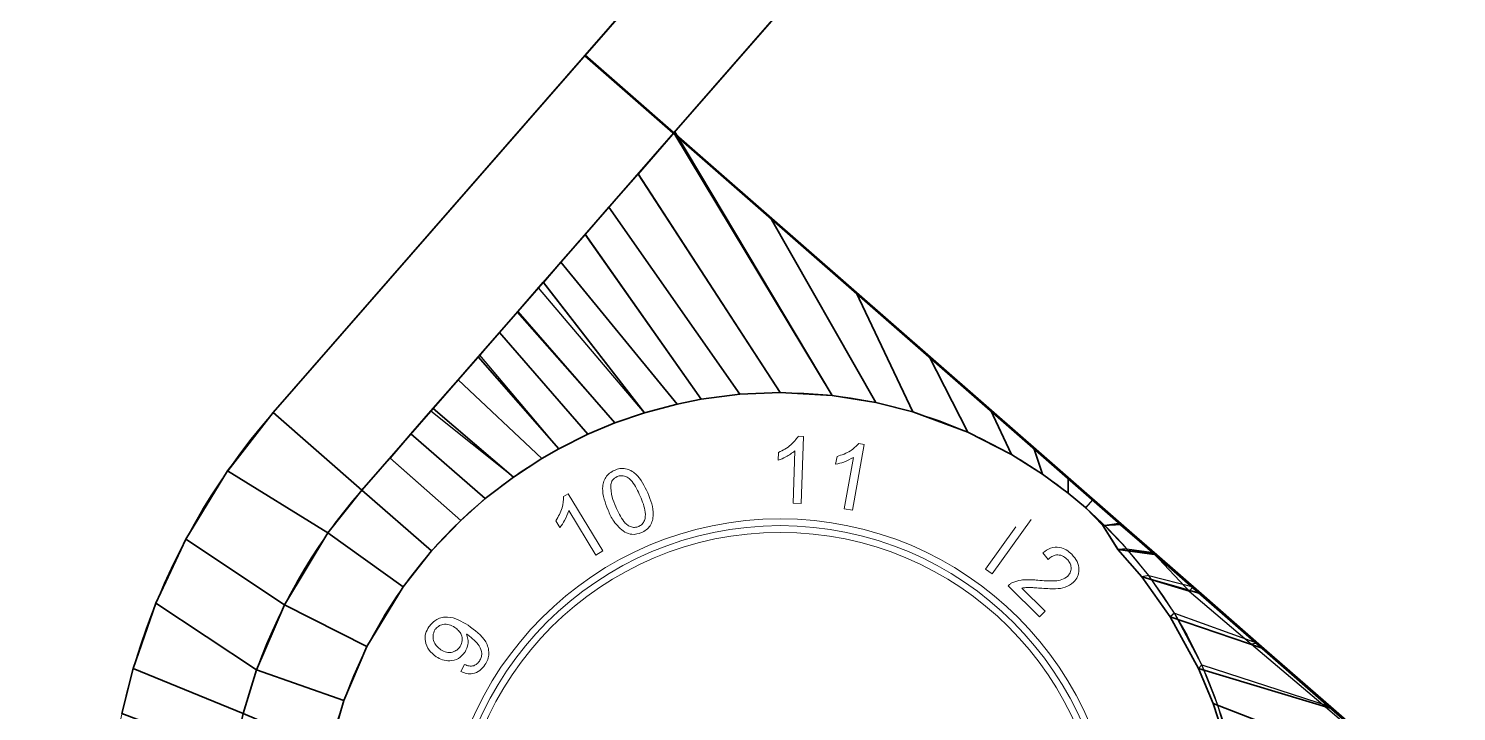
# Model space of a CAD drawing. Header units: millimetres. Extents: x 214.9 to 236.2, y -44.5 to -21.
# Drawn here: x 214.91 to 221.16, y -40.56 to -37.57 of the extents above; entities that cross this region are included whole.
import ezdxf

# ---------------------------------------------------------------- set-up
doc = ezdxf.new("R2010")
doc.units = ezdxf.units.MM
doc.header["$MEASUREMENT"] = 0
doc.layers.add('Camada 1', color=7, linetype='Continuous')
doc.layers.add('Layer1', color=10, linetype='Continuous', lineweight=35)

msp = doc.modelspace()

# ---------------------------------------------------------------- linework, layer by layer
for p, q in [((217.3434, -37.686, 2), (229.3541, -23.9384, 2)), ((229.7389, -24.2759, 2.2), (217.7316, -38.0252, 2.1967)), ((215.9782, -39.2487, 2), (217.3434, -37.6861, 2)), ((217.3434, -37.686), (217.3434, -37.686, 2)), ((217.7316, -38.0252, 2.1967), (217.3434, -37.686, 2)), ((216.3666, -39.5876, 2.2), (217.7316, -38.0252, 2.2)), ((217.5752, -38.2043), (217.7316, -38.0252, -0.0033)), ((221.3923, -41.2233), (217.7316, -38.0252)), ((217.7316, -38.0252, -0.0033), (217.7316, -38.0252, 2.1967)), ((217.7316, -38.0252, -0.0033), (218.425, -39.1738)), ((218.425, -39.1738, 2.2), (217.7316, -38.0252, 2.1967)), ((217.7316, -38.0252, 2.1967), (218.1535, -38.3938, 2.2)), ((217.5752, -38.2043), (217.448, -38.3498)), ((218.197, -39.1611), (217.5752, -38.2043)), ((217.5752, -38.2043), (217.5752, -38.2043, 2.2)), ((217.5752, -38.2043, 2.2), (218.197, -39.1611, 2.2)), ((217.448, -38.3498), (217.344, -38.4689)), ((218.0213, -39.1686), (217.448, -38.3498)), ((217.448, -38.3498), (217.448, -38.3498, 2.2)), ((218.0213, -39.1686, 2.2), (217.448, -38.3498, 2.2)), ((218.6162, -39.2045), (218.1535, -38.3938)), ((218.1535, -38.3938), (218.1535, -38.3938, 2.2)), ((218.1535, -38.3938, 2.2), (218.6162, -39.2045, 2.2)), ((218.5305, -38.7231, 2.2), (218.1535, -38.3938, 2.2)), ((217.344, -38.4689), (217.237, -38.5914)), ((217.852, -39.1903), (217.344, -38.4689)), ((217.344, -38.4689), (217.344, -38.4689, 2.2)), ((217.344, -38.4689, 2.2), (217.852, -39.1903, 2.2)), ((217.237, -38.5914), (217.1398, -38.7026)), ((217.7465, -39.2114), (217.237, -38.5914)), ((217.237, -38.5914), (217.237, -38.5914, 2.2)), ((217.7465, -39.2114, 2.2), (217.237, -38.5914, 2.2)), ((217.1607, -38.6786, 2.2), (217.1398, -38.7026)), ((217.6039, -39.2493, 2.2), (217.1607, -38.6786, 2.2)), ((217.1398, -38.7026), (217.0464, -38.8095)), ((217.6039, -39.2493), (217.1398, -38.7026)), ((218.7777, -39.2456), (218.5305, -38.7231)), ((218.5305, -38.7231), (218.5305, -38.7231, 2.2)), ((218.7777, -39.2456, 2.2), (218.5305, -38.7231, 2.2)), ((218.8477, -39.0002, 2.2), (218.5305, -38.7231, 2.2)), ((217.0464, -38.8095), (217.0491, -38.8064, 2.2)), ((217.4735, -39.2942), (217.0464, -38.8095)), ((217.4735, -39.2942, 2.2), (217.0491, -38.8064, 2.1998)), ((216.8837, -38.9983), (216.9684, -38.8988)), ((216.9684, -38.8988), (217.3558, -39.3436)), ((216.9684, -38.8988), (216.9684, -38.8988, 2.2)), ((217.3558, -39.3436, 2.2), (216.9684, -38.8988, 2.2)), ((216.8826, -38.997), (216.7882, -39.1051)), ((216.8752, -39.0054, 2.2), (216.8837, -38.9983)), ((217.2283, -39.4074, 2.2), (216.8752, -39.0054, 2.2)), ((217.2283, -39.4074), (216.8826, -38.997)), ((219.0189, -39.3349), (218.8477, -39.0002)), ((218.8477, -39.0002), (218.8477, -39.0002, 2.2)), ((219.0189, -39.3349, 2.1757), (218.8477, -39.0002, 2.2)), ((219.1179, -39.2363, 2.2), (218.8477, -39.0002, 2.2)), ((216.669, -39.2415), (216.7882, -39.1051)), ((216.7882, -39.1051), (216.7882, -39.1051, 2.2)), ((217.1536, -39.4502), (216.7882, -39.1051)), ((216.7882, -39.1051, 2.2), (217.1536, -39.4502, 2.2)), ((217.852, -39.1903), (218.0213, -39.1686)), ((217.852, -39.1903, 2.2), (218.0213, -39.1686, 2.2)), ((218.0213, -39.1686), (218.197, -39.1611)), ((218.0213, -39.1686, 2.2), (218.197, -39.1611, 2.2)), ((218.0213, -39.1686), (218.0213, -39.1686, 2.2)), ((218.197, -39.1611), (218.197, -39.1611, 2.2)), ((218.425, -39.1738), (218.197, -39.1611)), ((218.425, -39.1738, 2.2), (218.197, -39.1611, 2.2)), ((218.425, -39.1738), (218.425, -39.1738, 2.2)), ((218.425, -39.1738), (218.6162, -39.2045)), ((218.6162, -39.2045, 2.2), (218.425, -39.1738, 2.2)), ((216.5816, -39.3416), (216.669, -39.2415)), ((216.669, -39.2415), (216.678, -39.2305, 2.2)), ((216.669, -39.2415), (217.0306, -39.5306)), ((216.6784, -39.2308, 2.2), (217.0296, -39.5312, 2.2)), ((217.6039, -39.2493), (217.7465, -39.2114)), ((217.6039, -39.2493, 2.2), (217.7465, -39.2114, 2.2)), ((217.7465, -39.2114), (217.852, -39.1903)), ((217.852, -39.1903, 2.2), (217.7465, -39.2114, 2.2)), ((217.7465, -39.2114), (217.7465, -39.2114, 2.2)), ((217.852, -39.1903), (217.852, -39.1903, 2.2)), ((218.6162, -39.2045), (218.6162, -39.2045, 2.2)), ((218.6162, -39.2045), (218.7777, -39.2456)), ((218.6162, -39.2045, 2.2), (218.7777, -39.2456, 2.2)), ((219.3057, -39.4004, 2.2), (219.1131, -39.2321, 2.2)), ((219.2102, -39.4325), (219.1179, -39.2363)), ((219.1179, -39.2363), (219.1179, -39.2363, 2.2)), ((219.2102, -39.4325, 2.2), (219.1179, -39.2363, 2.2)), ((219.3057, -39.4004), (219.1179, -39.2363)), ((215.9782, -39.2487, 2), (215.7791, -39.5031, 2)), ((215.9782, -39.2487), (215.7795, -39.5033)), ((215.9782, -39.2487), (215.9782, -39.2487, 2)), ((215.9782, -39.2487, 2), (216.3664, -39.5878, 2.2)), ((217.3558, -39.3436), (217.4735, -39.2942)), ((217.4735, -39.2942, 2.2), (217.3558, -39.3436, 2.2)), ((217.4735, -39.2942), (217.6039, -39.2493)), ((217.4735, -39.2942, 2.2), (217.6039, -39.2493, 2.2)), ((217.4735, -39.2942), (217.4735, -39.2942, 2.2)), ((217.6039, -39.2493), (217.6039, -39.2493, 2.2)), ((218.7777, -39.2456), (218.7777, -39.2456, 2.2)), ((218.7777, -39.2456), (219.0189, -39.3349)), ((219.0189, -39.3349, 2.1757), (218.7777, -39.2456, 2.2)), ((216.9065, -39.6255), (216.5816, -39.3416)), ((216.5816, -39.3416), (216.5816, -39.3416, 2.2)), ((216.9065, -39.6255, 2.2), (216.5816, -39.3416, 2.2)), ((217.3558, -39.3436), (217.2283, -39.4074)), ((217.2283, -39.4074, 2.2), (217.3558, -39.3436, 2.2)), ((217.3558, -39.3436), (217.3558, -39.3436, 2.2)), ((219.0189, -39.3349), (219.0189, -39.3349, 2.1757)), ((219.0189, -39.3349), (219.2102, -39.4325)), ((219.0189, -39.3349, 2.1757), (219.2102, -39.4325, 2.2)), ((217.1536, -39.4502), (217.2283, -39.4074)), ((217.1536, -39.4502, 2.2), (217.2283, -39.4074, 2.2)), ((217.2283, -39.4074), (217.2283, -39.4074, 2.2)), ((219.3449, -39.5177), (219.3057, -39.4004)), ((219.3057, -39.4004), (219.3057, -39.4004, 2.2)), ((219.3449, -39.5177, 2.2), (219.3057, -39.4004, 2.2)), ((219.4574, -39.5329), (219.3057, -39.4004)), ((219.4574, -39.5329, 2.2), (219.3057, -39.4004, 2.2)), ((216.799, -39.7211), (216.4895, -39.4469)), ((216.4895, -39.4469), (216.4895, -39.4469, 2.2)), ((216.799, -39.7211, 2.2), (216.4895, -39.4469, 2.2)), ((217.0296, -39.5312), (217.1536, -39.4502)), ((217.1536, -39.4502, 2.2), (217.0296, -39.5312, 2.2)), ((217.1536, -39.4502), (217.1536, -39.4502, 2.2)), ((219.2102, -39.4325), (219.2102, -39.4325, 2.2)), ((219.2102, -39.4325), (219.3449, -39.5177)), ((219.2102, -39.4325, 2.2), (219.3449, -39.5177, 2.2)), ((215.7791, -39.5031), (215.5955, -39.8029)), ((215.5955, -39.8029, 2), (215.7791, -39.5031, 2)), ((215.7791, -39.5031), (216.2179, -39.7756)), ((215.7791, -39.5031), (215.7791, -39.5031, 2)), ((215.7791, -39.5031, 2), (216.2179, -39.7756, 2.2)), ((216.9065, -39.6255), (217.0306, -39.5306)), ((217.0296, -39.5312, 2.2), (216.9065, -39.6255, 2.2)), ((217.0296, -39.5312), (217.0296, -39.5312, 2.2)), ((219.3449, -39.5177), (219.3449, -39.5177, 2.2)), ((219.3449, -39.5177), (219.4573, -39.601)), ((219.3449, -39.5177, 2.2), (219.4573, -39.601, 2.2)), ((219.4573, -39.601), (219.4574, -39.5329)), ((219.4573, -39.601, 2.2), (219.4574, -39.5329, 2.2)), ((219.4574, -39.5329), (219.4574, -39.5329, 2.2)), ((219.5671, -39.6287, 2.2065), (219.4574, -39.5329, 2.2065)), ((216.2179, -39.7756), (216.3666, -39.5876)), ((216.3666, -39.5876, 2.2), (216.2179, -39.7756, 2.2)), ((216.3664, -39.5878, 2.2), (216.6716, -39.8542, 2.2)), ((216.3666, -39.5876), (216.3666, -39.5876, 2.2)), ((216.3666, -39.5876), (216.6716, -39.8542)), ((219.4573, -39.601), (219.4573, -39.601, 2.2)), ((219.5335, -39.6648, 0.0001), (219.4573, -39.601)), ((219.5335, -39.6648, 2.2065), (219.4573, -39.601, 2.2)), ((216.799, -39.7211), (216.9065, -39.6255)), ((216.799, -39.7211, 2.2), (216.9065, -39.6255, 2.2)), ((216.9065, -39.6255), (216.9065, -39.6255, 2.2)), ((219.5335, -39.6648, 2.2065), (219.5671, -39.6287, 2.2065)), ((219.5335, -39.6648), (219.5335, -39.6648, 2.2)), ((219.6097, -39.7433, 2.2065), (219.5335, -39.6648, 2.2065)), ((219.5346, -39.6658), (219.5671, -39.6287)), ((219.6172, -39.7427), (219.5346, -39.6658)), ((219.5346, -39.6658), (219.6172, -39.7427, 0.0003)), ((219.5671, -39.6287), (219.6851, -39.7319, 0.0004)), ((219.5671, -39.6287), (219.5671, -39.6287, 2.2)), ((219.5671, -39.6287, 2.2065), (219.6771, -39.7331, 2.2065)), ((216.6716, -39.8542), (216.799, -39.7211)), ((216.799, -39.7211, 2.2), (216.6716, -39.8542, 2.2)), ((216.799, -39.7211), (216.799, -39.7211, 2.2)), ((219.6097, -39.7433, 2.2065), (219.6771, -39.7331, 2.2065)), ((219.6172, -39.7427), (219.6851, -39.7319)), ((219.6851, -39.7319), (219.6771, -39.7331, 2.2065)), ((219.6771, -39.7331, 2.2065), (219.8306, -39.8635, 2.2065)), ((219.6851, -39.7319), (219.8324, -39.8606)), ((215.5955, -39.8029), (215.4647, -40.083)), ((215.4647, -40.083, 2), (215.5955, -39.8029, 2)), ((215.5955, -39.8029), (216.0276, -40.0895)), ((215.5955, -39.8029), (215.5955, -39.8029, 2)), ((216.0276, -40.0895, 2.2), (215.5955, -39.8029, 2)), ((216.0276, -40.0895), (216.2179, -39.7756)), ((216.2179, -39.7756, 2.2), (216.0276, -40.0895, 2.2)), ((216.2179, -39.7756), (216.2179, -39.7756, 2.2)), ((216.2179, -39.7756), (216.5475, -40.011)), ((216.2179, -39.7756, 2.2), (216.5475, -40.011, 2.2)), ((219.6172, -39.7427), (219.6097, -39.7433, 2.2065)), ((219.6751, -39.8471, 2.2033), (219.6097, -39.7433, 2.2065)), ((219.7142, -39.845), (219.6172, -39.7427)), ((216.6716, -39.8542), (216.5475, -40.011)), ((216.6716, -39.8542, 2.2), (216.5475, -40.011, 2.2)), ((216.6716, -39.8542), (216.6716, -39.8542, 2.2)), ((219.7142, -39.845), (219.6751, -39.8472, 2.2033)), ((219.6751, -39.8472, 2.2033), (219.8306, -39.8635, 2.2065)), ((219.7793, -39.9677, 2.2033), (219.6751, -39.8472, 2.2033)), ((219.8102, -39.9619), (219.7142, -39.845)), ((219.7142, -39.845), (219.8324, -39.8606)), ((219.8324, -39.8606), (219.8306, -39.8635, 2.2065)), ((219.8306, -39.8635, 2.2065), (219.9919, -40.0341, 2.2033)), ((219.8324, -39.8606), (220.0041, -40.0105)), ((219.8102, -39.9619), (219.7793, -39.9677, 2.2033)), ((219.7793, -39.9677, 2.2033), (219.987, -40.03, 2.2033)), ((219.9042, -40.1425, 2.1789), (219.7793, -39.9677, 2.2033)), ((219.9233, -40.127), (219.8102, -39.9619)), ((219.8102, -39.9619), (220.0041, -40.0105)), ((216.5475, -40.011), (216.389, -40.2726)), ((216.5475, -40.011, 2.2), (216.389, -40.2726, 2.2)), ((216.5475, -40.011), (216.5475, -40.011, 2.2)), ((220.0041, -40.0105), (219.987, -40.03, 2.2033)), ((219.987, -40.03, 2.2033), (220.2605, -40.2622, 2.2033)), ((215.4647, -40.083), (215.3661, -40.3687)), ((215.3661, -40.3687, 2), (215.4647, -40.083, 2)), ((215.4647, -40.083), (215.4647, -40.083, 2)), ((215.9059, -40.3736, 2.2), (215.4647, -40.083, 2)), ((215.9059, -40.3736), (215.4647, -40.083)), ((216.0276, -40.0895), (215.9059, -40.3736)), ((215.9059, -40.3736, 2.2), (216.0276, -40.0895, 2.2)), ((216.0276, -40.0895), (216.0276, -40.0895, 2.2)), ((216.0276, -40.0895), (216.389, -40.2726)), ((216.0276, -40.0895, 2.2), (216.389, -40.2726, 2.2)), ((219.9233, -40.127), (219.9042, -40.1425, 2.1789)), ((219.9042, -40.1425, 2.1789), (220.0283, -40.3678, 2.2033)), ((219.9042, -40.1425, 2.1789), (220.2605, -40.2622, 2.2033)), ((220.0429, -40.3522, 0.0035), (219.9233, -40.127)), ((219.9233, -40.127), (220.2862, -40.257)), ((216.389, -40.2726), (216.2876, -40.5091)), ((216.389, -40.2726, 2.2), (216.2876, -40.5091, 2.2)), ((216.389, -40.2726), (216.389, -40.2726, 2.2)), ((220.2862, -40.257), (220.2605, -40.2622, 2.2033)), ((220.2605, -40.2622, 2.2033), (220.5816, -40.5349, 2.2033)), ((220.0283, -40.3678, 2.2033), (220.0429, -40.3522)), ((220.1127, -40.5291, 0.0033), (220.0429, -40.3522, 0.0035)), ((220.0429, -40.3522, 0.0035), (220.6043, -40.5349)), ((215.3661, -40.3687), (215.3167, -40.5656)), ((215.3167, -40.5656, 2), (215.3661, -40.3687, 2)), ((215.3661, -40.3687), (215.8466, -40.566)), ((215.3661, -40.3687), (215.3661, -40.3687, 2)), ((215.8466, -40.566), (215.9059, -40.3736)), ((215.8466, -40.566, 2.2), (215.9059, -40.3736, 2.2)), ((215.9059, -40.3736), (215.9059, -40.3736, 2.2)), ((215.9059, -40.3736), (216.2876, -40.5091)), ((215.9059, -40.3736, 2.2), (216.2876, -40.5091, 2.2)), ((220.0283, -40.3678, 2.2033), (220.5816, -40.5349, 2.2033)), ((220.0928, -40.5214, 2.2033), (220.0283, -40.3678, 2.2033)), ((216.2876, -40.5091), (216.2243, -40.7251)), ((216.2876, -40.5091, 2.2), (216.2243, -40.7251, 2.2)), ((216.2876, -40.5091), (216.2876, -40.5091, 2.2)), ((220.1127, -40.5291, 0.0033), (220.0928, -40.5214, 2.2033)), ((220.0928, -40.5214, 2.2033), (220.1516, -40.706, 2.2033)), ((220.9631, -40.8588, 2.2033), (220.0928, -40.5214, 2.2033)), ((220.1659, -40.7119, 0.0032), (220.1127, -40.5291, 0.0023)), ((220.1127, -40.5291, 0.0033), (220.9631, -40.8588, 0.0033)), ((220.6043, -40.5349), (220.5816, -40.5349, 2.2033)), ((220.5816, -40.5349, 2.2033), (220.9631, -40.8588, 2.2033))]:
    msp.add_line(p, q)
at = {"layer": 'Camada 1', "color": 250, "lineweight": 18}
for points in [[(215.9782, -39.2487), (215.9782, -39.2487), (229.3541, -23.9384), (229.3541, -23.9384)], [(229.7418, -24.2784), (229.7418, -24.2784), (216.3666, -39.5876), (216.3666, -39.5876)], [(233.4023, -27.4764), (233.4023, -27.4764), (220.0273, -42.7857), (220.0273, -42.7857)], [(233.7906, -27.8157), (233.7906, -27.8157), (220.4153, -43.125), (220.4153, -43.125)], [(216.3666, -39.5876), (216.3666, -39.5876), (215.9782, -39.2489), (215.9782, -39.2489)], [(218.2766, -39.3526), (218.2766, -39.3526), (218.2995, -39.3537), (218.2995, -39.3537)], [(218.2995, -39.3536), (218.2995, -39.3536), (218.2896, -39.6461), (218.2896, -39.6461)], [(218.1886, -39.4575), (218.1886, -39.4575), (218.1897, -39.4229), (218.1897, -39.4229)], [(218.2537, -39.6455), (218.2537, -39.6455), (218.2614, -39.4169), (218.2614, -39.4169)], [(218.565, -39.3879), (218.565, -39.3879), (218.5131, -39.6761), (218.5131, -39.6761)], [(218.542, -39.3836), (218.542, -39.3836), (218.565, -39.3879), (218.565, -39.3879)], [(218.4399, -39.4752), (218.4399, -39.4752), (218.4463, -39.4407), (218.4463, -39.4407)], [(218.4778, -39.6701), (218.4778, -39.6701), (218.518, -39.445), (218.518, -39.445)], [(217.2495, -39.6158), (217.2495, -39.6158), (217.2689, -39.6038), (217.2689, -39.6038)], [(217.2689, -39.6039), (217.2689, -39.6039), (217.4213, -39.8537), (217.4213, -39.8537)], [(217.391, -39.8726), (217.391, -39.8726), (217.2722, -39.6776), (217.2722, -39.6776)], [(218.2895, -39.6461), (218.2895, -39.6461), (218.2535, -39.6454), (218.2535, -39.6454)], [(218.5131, -39.6761), (218.5131, -39.6761), (218.4778, -39.6701), (218.4778, -39.6701)], [(217.2335, -39.7517), (217.2335, -39.7517), (217.2155, -39.7221), (217.2155, -39.7221)], [(219.295, -39.7166), (219.295, -39.7166), (219.1249, -39.9543), (219.1249, -39.9543)], [(219.0962, -39.9336), (219.0962, -39.9336), (219.2285, -39.7487), (219.2285, -39.7487)], [(217.4214, -39.8537), (217.4214, -39.8537), (217.391, -39.8727), (217.391, -39.8727)], [(219.3704, -39.8912), (219.3704, -39.8912), (219.3468, -39.8623), (219.3468, -39.8623)], [(219.125, -39.9543), (219.125, -39.9543), (219.096, -39.9335), (219.096, -39.9335)], [(219.3325, -40.1426), (219.3325, -40.1426), (219.1949, -40.0067), (219.1949, -40.0067)], [(219.2547, -40.0168), (219.2547, -40.0168), (219.3566, -40.1177), (219.3566, -40.1177)], [(219.3566, -40.1178), (219.3566, -40.1178), (219.3327, -40.1424), (219.3327, -40.1424)], [(216.8, -40.3815), (216.8, -40.3815), (216.8163, -40.3511), (216.8163, -40.3511)]]:
    msp.add_open_spline(points, degree=3, dxfattribs=at)
for points, knots in [([(220.2223, -41.1871), (220.2223, -40.0685), (219.3156, -39.1611), (218.197, -39.1611), (218.197, -39.1611), (217.0783, -39.1611), (216.1713, -40.0685), (216.1713, -41.1871), (216.1713, -41.1871), (216.1713, -42.3054), (217.0783, -43.2124), (218.197, -43.2124), (218.197, -43.2124), (219.3156, -43.2124), (220.2223, -42.3054), (220.2223, -41.1871)], [0, 0, 0, 0, 0.2, 0.2, 0.2, 0.2, 0.4, 0.4, 0.4, 0.4, 0.6, 0.6, 0.6, 0.6, 1, 1, 1, 1]), ([(215.9782, -39.2487), (214.9079, -40.4739), (215.0335, -42.3352), (216.2587, -43.4051), (216.2587, -43.4051), (217.4839, -44.4758), (219.3448, -44.3506), (220.4154, -43.125)], [0, 0, 0, 0, 0.333333, 0.333333, 0.333333, 0.333333, 1, 1, 1, 1]), ([(218.1896, -39.4231), (218.209, -39.4139), (218.2281, -39.4037), (218.2439, -39.3899), (218.2439, -39.3899), (218.2559, -39.3793), (218.2665, -39.3656), (218.2768, -39.3525)], [0, 0, 0, 0, 0.333333, 0.333333, 0.333333, 0.333333, 1, 1, 1, 1]), ([(218.2616, -39.4169), (218.2489, -39.426), (218.2362, -39.4355), (218.2221, -39.4426), (218.2221, -39.4426), (218.2112, -39.4482), (218.2002, -39.4532), (218.1886, -39.4574)], [0, 0, 0, 0, 0.333333, 0.333333, 0.333333, 0.333333, 1, 1, 1, 1]), ([(218.4463, -39.4406), (218.4667, -39.4343), (218.4872, -39.4272), (218.5045, -39.4163), (218.5045, -39.4163), (218.5182, -39.4068), (218.5302, -39.3955), (218.5419, -39.3835)], [0, 0, 0, 0, 0.333333, 0.333333, 0.333333, 0.333333, 1, 1, 1, 1]), ([(218.5181, -39.4449), (218.504, -39.4523), (218.4906, -39.4597), (218.4754, -39.4654), (218.4754, -39.4654), (218.4645, -39.4693), (218.4522, -39.4721), (218.4398, -39.4753)], [0, 0, 0, 0, 0.333333, 0.333333, 0.333333, 0.333333, 1, 1, 1, 1]), ([(217.4439, -39.6752), (217.4316, -39.6438), (217.4192, -39.6121), (217.4203, -39.5789), (217.4203, -39.5789), (217.4206, -39.5712), (217.4217, -39.563), (217.4242, -39.5546), (217.4242, -39.5546), (217.4263, -39.5465), (217.4295, -39.5391), (217.4344, -39.5324), (217.4344, -39.5324), (217.4386, -39.5249), (217.4443, -39.5186), (217.451, -39.5137), (217.451, -39.5137), (217.4577, -39.5091), (217.4651, -39.5052), (217.4725, -39.5017)], [0, 0, 0, 0, 0.166667, 0.166667, 0.166667, 0.166667, 0.333333, 0.333333, 0.333333, 0.333333, 0.5, 0.5, 0.5, 0.5, 0.666667, 0.666667, 0.666667, 0.666667, 1, 1, 1, 1]), ([(217.4839, -39.5286), (217.4758, -39.5336), (217.4684, -39.5378), (217.4638, -39.5445), (217.4638, -39.5445), (217.4599, -39.5498), (217.4578, -39.5565), (217.456, -39.5639)], [0, 0, 0, 0, 0.333333, 0.333333, 0.333333, 0.333333, 1, 1, 1, 1]), ([(217.4724, -39.5016), (217.4801, -39.4981), (217.4879, -39.4956), (217.496, -39.4942), (217.496, -39.4942), (217.5045, -39.4931), (217.5129, -39.4931), (217.521, -39.4949), (217.521, -39.4949), (217.5291, -39.4963), (217.5373, -39.4988), (217.5443, -39.503), (217.5443, -39.503), (217.5521, -39.5069), (217.5584, -39.5118), (217.5648, -39.5175), (217.5648, -39.5175), (217.5891, -39.5397), (217.6036, -39.5697), (217.618, -39.6004)], [0, 0, 0, 0, 0.166667, 0.166667, 0.166667, 0.166667, 0.333333, 0.333333, 0.333333, 0.333333, 0.5, 0.5, 0.5, 0.5, 0.666667, 0.666667, 0.666667, 0.666667, 1, 1, 1, 1]), ([(217.5847, -39.6146), (217.5744, -39.592), (217.5642, -39.5691), (217.549, -39.55), (217.549, -39.55), (217.5448, -39.5454), (217.5406, -39.5409), (217.536, -39.5373), (217.536, -39.5373), (217.5311, -39.5334), (217.5258, -39.5303), (217.5198, -39.5282), (217.5198, -39.5282), (217.5138, -39.526), (217.5078, -39.5246), (217.5018, -39.525), (217.5018, -39.525), (217.4954, -39.525), (217.4894, -39.5267), (217.4838, -39.5285)], [0, 0, 0, 0, 0.166667, 0.166667, 0.166667, 0.166667, 0.333333, 0.333333, 0.333333, 0.333333, 0.5, 0.5, 0.5, 0.5, 0.666667, 0.666667, 0.666667, 0.666667, 1, 1, 1, 1]), ([(216.3666, -39.5876), (215.4836, -40.5986), (215.587, -42.1339), (216.5981, -43.0173), (216.5981, -43.0173), (217.6088, -43.9006), (219.1441, -43.7969), (220.0274, -42.7858)], [0, 0, 0, 0, 0.333333, 0.333333, 0.333333, 0.333333, 1, 1, 1, 1]), ([(217.2155, -39.7221), (217.2265, -39.7037), (217.2374, -39.685), (217.243, -39.6649), (217.243, -39.6649), (217.2473, -39.6491), (217.2483, -39.6321), (217.2494, -39.6159)], [0, 0, 0, 0, 0.333333, 0.333333, 0.333333, 0.333333, 1, 1, 1, 1]), ([(217.456, -39.5638), (217.4563, -39.5821), (217.4574, -39.6012), (217.4623, -39.6188), (217.4623, -39.6188), (217.4659, -39.6333), (217.4715, -39.6467), (217.4779, -39.6608)], [0, 0, 0, 0, 0.333333, 0.333333, 0.333333, 0.333333, 1, 1, 1, 1]), ([(217.5781, -39.7472), (217.5834, -39.7444), (217.5891, -39.7409), (217.5933, -39.737), (217.5933, -39.737), (217.5975, -39.7324), (217.6007, -39.7268), (217.6032, -39.7215), (217.6032, -39.7215), (217.6074, -39.7098), (217.6081, -39.6971), (217.607, -39.6851), (217.607, -39.6851), (217.6042, -39.6604), (217.5943, -39.6375), (217.5848, -39.6146)], [0, 0, 0, 0, 0.2, 0.2, 0.2, 0.2, 0.4, 0.4, 0.4, 0.4, 0.6, 0.6, 0.6, 0.6, 1, 1, 1, 1]), ([(217.6181, -39.6005), (217.6304, -39.6319), (217.6428, -39.664), (217.6417, -39.6961), (217.6417, -39.6961), (217.641, -39.7042), (217.6403, -39.713), (217.6382, -39.7208), (217.6382, -39.7208), (217.6357, -39.7289), (217.6325, -39.7366), (217.628, -39.7437), (217.628, -39.7437), (217.6237, -39.7504), (217.6177, -39.7568), (217.611, -39.762), (217.611, -39.762), (217.6043, -39.767), (217.5969, -39.7705), (217.5899, -39.774)], [0, 0, 0, 0, 0.166667, 0.166667, 0.166667, 0.166667, 0.333333, 0.333333, 0.333333, 0.333333, 0.5, 0.5, 0.5, 0.5, 0.666667, 0.666667, 0.666667, 0.666667, 1, 1, 1, 1]), ([(217.272, -39.6777), (217.2667, -39.6925), (217.2611, -39.7069), (217.254, -39.7211), (217.254, -39.7211), (217.248, -39.7313), (217.241, -39.7419), (217.2336, -39.7517)], [0, 0, 0, 0, 0.333333, 0.333333, 0.333333, 0.333333, 1, 1, 1, 1]), ([(217.5173, -39.7724), (217.4997, -39.7576), (217.4817, -39.7424), (217.4686, -39.7241), (217.4686, -39.7241), (217.4584, -39.7085), (217.4513, -39.6923), (217.4439, -39.6754)], [0, 0, 0, 0, 0.333333, 0.333333, 0.333333, 0.333333, 1, 1, 1, 1]), ([(217.4777, -39.6608), (217.4876, -39.6833), (217.4978, -39.7059), (217.5137, -39.7253), (217.5137, -39.7253), (217.5172, -39.7303), (217.5214, -39.7345), (217.5264, -39.7387), (217.5264, -39.7387), (217.5309, -39.7423), (217.5366, -39.7454), (217.5422, -39.7472), (217.5422, -39.7472), (217.5479, -39.7497), (217.5542, -39.7518), (217.5602, -39.7511), (217.5602, -39.7511), (217.5662, -39.7511), (217.5722, -39.749), (217.5782, -39.7472)], [0, 0, 0, 0, 0.166667, 0.166667, 0.166667, 0.166667, 0.333333, 0.333333, 0.333333, 0.333333, 0.5, 0.5, 0.5, 0.5, 0.666667, 0.666667, 0.666667, 0.666667, 1, 1, 1, 1]), ([(219.67, -41.1871), (219.67, -40.3733), (219.0106, -39.7139), (218.1968, -39.7139), (218.1968, -39.7139), (217.3833, -39.7139), (216.7239, -40.3733), (216.7239, -41.1871), (216.7239, -41.1871), (216.7239, -42.0003), (217.3833, -42.66), (218.1968, -42.66), (218.1968, -42.66), (219.0106, -42.66), (219.67, -42.0003), (219.67, -41.1871)], [0, 0, 0, 0, 0.2, 0.2, 0.2, 0.2, 0.4, 0.4, 0.4, 0.4, 0.6, 0.6, 0.6, 0.6, 1, 1, 1, 1]), ([(219.6403, -41.1871), (219.6403, -40.3898), (218.9941, -39.7436), (218.1968, -39.7436), (218.1968, -39.7436), (217.3995, -39.7436), (216.7536, -40.3898), (216.7536, -41.1871), (216.7536, -41.1871), (216.7536, -41.9841), (217.3995, -42.6303), (218.1968, -42.6303), (218.1968, -42.6303), (218.9941, -42.6303), (219.6403, -41.9841), (219.6403, -41.1871)], [0, 0, 0, 0, 0.2, 0.2, 0.2, 0.2, 0.4, 0.4, 0.4, 0.4, 0.6, 0.6, 0.6, 0.6, 1, 1, 1, 1]), ([(217.5898, -39.7741), (217.5761, -39.7787), (217.5623, -39.7829), (217.5486, -39.7815), (217.5486, -39.7815), (217.538, -39.7812), (217.5274, -39.7766), (217.5172, -39.7723)], [0, 0, 0, 0, 0.333333, 0.333333, 0.333333, 0.333333, 1, 1, 1, 1]), ([(219.3467, -39.8623), (219.3576, -39.8549), (219.3685, -39.8468), (219.3809, -39.8422), (219.3809, -39.8422), (219.3929, -39.838), (219.4066, -39.8366), (219.42, -39.8387), (219.42, -39.8387), (219.4306, -39.8404), (219.4401, -39.8443), (219.4493, -39.8496), (219.4493, -39.8496), (219.4581, -39.8552), (219.4659, -39.8623), (219.4737, -39.869)], [0, 0, 0, 0, 0.2, 0.2, 0.2, 0.2, 0.4, 0.4, 0.4, 0.4, 0.6, 0.6, 0.6, 0.6, 1, 1, 1, 1]), ([(219.4524, -39.8899), (219.4454, -39.8842), (219.4387, -39.8789), (219.4313, -39.8757), (219.4313, -39.8757), (219.4231, -39.8719), (219.4143, -39.8708), (219.4059, -39.8719), (219.4059, -39.8719), (219.3988, -39.8733), (219.3921, -39.8757), (219.3865, -39.8789), (219.3865, -39.8789), (219.3805, -39.8821), (219.3752, -39.8867), (219.3706, -39.8913)], [0, 0, 0, 0, 0.2, 0.2, 0.2, 0.2, 0.4, 0.4, 0.4, 0.4, 0.6, 0.6, 0.6, 0.6, 1, 1, 1, 1]), ([(219.4559, -39.9644), (219.4608, -39.9577), (219.4654, -39.9517), (219.4679, -39.9447), (219.4679, -39.9447), (219.4707, -39.9376), (219.4707, -39.9292), (219.4696, -39.9214), (219.4696, -39.9214), (219.4686, -39.915), (219.4665, -39.9094), (219.4636, -39.9048), (219.4636, -39.9048), (219.4605, -39.8992), (219.4566, -39.8946), (219.4524, -39.89)], [0, 0, 0, 0, 0.2, 0.2, 0.2, 0.2, 0.4, 0.4, 0.4, 0.4, 0.6, 0.6, 0.6, 0.6, 1, 1, 1, 1]), ([(219.4736, -39.869), (219.4824, -39.8789), (219.4909, -39.8884), (219.4965, -39.8997), (219.4965, -39.8997), (219.5022, -39.9113), (219.505, -39.924), (219.5046, -39.9371), (219.5046, -39.9371), (219.5046, -39.9473), (219.5029, -39.9572), (219.4986, -39.9667), (219.4986, -39.9667), (219.4944, -39.9752), (219.4881, -39.983), (219.4814, -39.9911)], [0, 0, 0, 0, 0.2, 0.2, 0.2, 0.2, 0.4, 0.4, 0.4, 0.4, 0.6, 0.6, 0.6, 0.6, 1, 1, 1, 1]), ([(219.1949, -40.0068), (219.1985, -40.0033), (219.202, -39.9998), (219.2059, -39.9973), (219.2059, -39.9973), (219.2087, -39.9952), (219.2122, -39.9934), (219.2154, -39.9917)], [0, 0, 0, 0, 0.333333, 0.333333, 0.333333, 0.333333, 1, 1, 1, 1]), ([(219.2154, -39.9917), (219.227, -39.9874), (219.239, -39.9839), (219.2514, -39.9818), (219.2514, -39.9818), (219.2595, -39.9807), (219.2676, -39.98), (219.2754, -39.98), (219.2754, -39.98), (219.2838, -39.98), (219.2919, -39.98), (219.3001, -39.9807), (219.3001, -39.9807), (219.3078, -39.9807), (219.3163, -39.9814), (219.324, -39.9825)], [0, 0, 0, 0, 0.2, 0.2, 0.2, 0.2, 0.4, 0.4, 0.4, 0.4, 0.6, 0.6, 0.6, 0.6, 1, 1, 1, 1]), ([(219.3241, -39.9825), (219.3495, -39.9843), (219.3745, -39.9861), (219.4006, -39.985), (219.4006, -39.985), (219.4109, -39.9843), (219.4207, -39.9829), (219.4303, -39.9794), (219.4303, -39.9794), (219.4391, -39.9762), (219.4479, -39.9702), (219.456, -39.9645)], [0, 0, 0, 0, 0.25, 0.25, 0.25, 0.25, 0.5, 0.5, 0.5, 0.5, 1, 1, 1, 1]), ([(219.4816, -39.9911), (219.4696, -39.9996), (219.4586, -40.0081), (219.4449, -40.013), (219.4449, -40.013), (219.4318, -40.0183), (219.417, -40.019), (219.4025, -40.0194), (219.4025, -40.0194), (219.3793, -40.0201), (219.3567, -40.0183), (219.3345, -40.0169)], [0, 0, 0, 0, 0.25, 0.25, 0.25, 0.25, 0.5, 0.5, 0.5, 0.5, 1, 1, 1, 1]), ([(219.3346, -40.0168), (219.3254, -40.0165), (219.3163, -40.0158), (219.3071, -40.0151), (219.3071, -40.0151), (219.3014, -40.0147), (219.2958, -40.0144), (219.2898, -40.014), (219.2898, -40.014), (219.2838, -40.014), (219.2778, -40.014), (219.2722, -40.0147), (219.2722, -40.0147), (219.2662, -40.0151), (219.2605, -40.0161), (219.2545, -40.0168)], [0, 0, 0, 0, 0.2, 0.2, 0.2, 0.2, 0.4, 0.4, 0.4, 0.4, 0.6, 0.6, 0.6, 0.6, 1, 1, 1, 1]), ([(216.6595, -40.1865), (216.6701, -40.1738), (216.6814, -40.1614), (216.6951, -40.154), (216.6951, -40.154), (216.7022, -40.1498), (216.7103, -40.1473), (216.7184, -40.1452), (216.7184, -40.1452), (216.7262, -40.1438), (216.7343, -40.1431), (216.742, -40.1434), (216.742, -40.1434), (216.7745, -40.1448), (216.8031, -40.1625), (216.8316, -40.1794)], [0, 0, 0, 0, 0.2, 0.2, 0.2, 0.2, 0.4, 0.4, 0.4, 0.4, 0.6, 0.6, 0.6, 0.6, 1, 1, 1, 1]), ([(216.773, -40.1891), (216.7649, -40.1841), (216.7571, -40.1796), (216.7483, -40.1771), (216.7483, -40.1771), (216.7398, -40.1746), (216.7303, -40.1743), (216.7215, -40.176), (216.7215, -40.176), (216.7141, -40.1771), (216.7074, -40.1796), (216.7017, -40.1841), (216.7017, -40.1841), (216.6957, -40.188), (216.6912, -40.1933), (216.6866, -40.1986)], [0, 0, 0, 0, 0.2, 0.2, 0.2, 0.2, 0.4, 0.4, 0.4, 0.4, 0.6, 0.6, 0.6, 0.6, 1, 1, 1, 1]), ([(216.8316, -40.1796), (216.8608, -40.2011), (216.8908, -40.2223), (216.9085, -40.2523), (216.9085, -40.2523), (216.9127, -40.26), (216.9162, -40.2681), (216.9187, -40.2766), (216.9187, -40.2766), (216.9208, -40.2847), (216.9222, -40.2939), (216.9222, -40.3027), (216.9222, -40.3027), (216.9219, -40.3119), (216.9201, -40.3204), (216.9173, -40.3288), (216.9173, -40.3288), (216.9141, -40.3373), (216.9102, -40.345), (216.9053, -40.3525)], [0, 0, 0, 0, 0.166667, 0.166667, 0.166667, 0.166667, 0.333333, 0.333333, 0.333333, 0.333333, 0.5, 0.5, 0.5, 0.5, 0.666667, 0.666667, 0.666667, 0.666667, 1, 1, 1, 1]), ([(216.6915, -40.3169), (216.6802, -40.3084), (216.6693, -40.2993), (216.6608, -40.288), (216.6608, -40.288), (216.6527, -40.2767), (216.6471, -40.2633), (216.6449, -40.2495), (216.6449, -40.2495), (216.6428, -40.2379), (216.6432, -40.2269), (216.6457, -40.2167), (216.6457, -40.2167), (216.6488, -40.2054), (216.6541, -40.1959), (216.6594, -40.1864)], [0, 0, 0, 0, 0.2, 0.2, 0.2, 0.2, 0.4, 0.4, 0.4, 0.4, 0.6, 0.6, 0.6, 0.6, 1, 1, 1, 1]), ([(216.6865, -40.1987), (216.6823, -40.2075), (216.6788, -40.2167), (216.6781, -40.2255), (216.6781, -40.2255), (216.6774, -40.235), (216.6795, -40.2439), (216.683, -40.2534), (216.683, -40.2534), (216.6865, -40.2604), (216.6901, -40.2664), (216.6954, -40.2717), (216.6954, -40.2717), (216.7007, -40.2774), (216.707, -40.282), (216.7126, -40.2866)], [0, 0, 0, 0, 0.2, 0.2, 0.2, 0.2, 0.4, 0.4, 0.4, 0.4, 0.6, 0.6, 0.6, 0.6, 1, 1, 1, 1]), ([(216.7966, -40.2717), (216.8008, -40.264), (216.8051, -40.2555), (216.8058, -40.2467), (216.8058, -40.2467), (216.8072, -40.2379), (216.8051, -40.2287), (216.8015, -40.2202), (216.8015, -40.2202), (216.7987, -40.2132), (216.7945, -40.2072), (216.7896, -40.2026), (216.7896, -40.2026), (216.7846, -40.1973), (216.779, -40.1931), (216.773, -40.1892)], [0, 0, 0, 0, 0.2, 0.2, 0.2, 0.2, 0.4, 0.4, 0.4, 0.4, 0.6, 0.6, 0.6, 0.6, 1, 1, 1, 1]), ([(216.824, -40.2177), (216.8268, -40.2251), (216.8293, -40.2321), (216.8307, -40.2399), (216.8307, -40.2399), (216.8317, -40.2469), (216.8321, -40.2551), (216.8307, -40.2628), (216.8307, -40.2628), (216.8289, -40.2745), (216.8233, -40.2857), (216.818, -40.297)], [0, 0, 0, 0, 0.25, 0.25, 0.25, 0.25, 0.5, 0.5, 0.5, 0.5, 1, 1, 1, 1]), ([(216.8302, -40.2216), (216.8291, -40.2209), (216.8281, -40.2202), (216.827, -40.2192), (216.827, -40.2192), (216.826, -40.2185), (216.8253, -40.2181), (216.8238, -40.2178)], [0, 0, 0, 0, 0.333333, 0.333333, 0.333333, 0.333333, 1, 1, 1, 1]), ([(216.8813, -40.3358), (216.8842, -40.3309), (216.8873, -40.326), (216.8888, -40.3203), (216.8888, -40.3203), (216.8905, -40.315), (216.8912, -40.3087), (216.8909, -40.3027), (216.8909, -40.3027), (216.8902, -40.2914), (216.8859, -40.2801), (216.8799, -40.2699), (216.8799, -40.2699), (216.8676, -40.2505), (216.8492, -40.236), (216.8302, -40.2215)], [0, 0, 0, 0, 0.2, 0.2, 0.2, 0.2, 0.4, 0.4, 0.4, 0.4, 0.6, 0.6, 0.6, 0.6, 1, 1, 1, 1]), ([(216.8179, -40.2969), (216.8098, -40.3068), (216.8003, -40.3177), (216.7894, -40.3241), (216.7894, -40.3241), (216.7781, -40.3308), (216.7643, -40.3346), (216.7509, -40.335), (216.7509, -40.335), (216.7403, -40.3353), (216.7298, -40.3339), (216.7195, -40.3304), (216.7195, -40.3304), (216.7096, -40.3269), (216.7005, -40.3216), (216.6917, -40.317)], [0, 0, 0, 0, 0.2, 0.2, 0.2, 0.2, 0.4, 0.4, 0.4, 0.4, 0.6, 0.6, 0.6, 0.6, 1, 1, 1, 1]), ([(216.7125, -40.2864), (216.7203, -40.291), (216.7284, -40.2948), (216.7369, -40.2973), (216.7369, -40.2973), (216.7457, -40.2991), (216.7545, -40.2987), (216.7637, -40.2966), (216.7637, -40.2966), (216.7704, -40.2945), (216.7767, -40.2913), (216.7824, -40.2878), (216.7824, -40.2878), (216.788, -40.2832), (216.7923, -40.2779), (216.7965, -40.2716)], [0, 0, 0, 0, 0.2, 0.2, 0.2, 0.2, 0.4, 0.4, 0.4, 0.4, 0.6, 0.6, 0.6, 0.6, 1, 1, 1, 1]), ([(216.9053, -40.3525), (216.8982, -40.3613), (216.8915, -40.3709), (216.8827, -40.3776), (216.8827, -40.3776), (216.8739, -40.3843), (216.863, -40.3889), (216.8513, -40.3903), (216.8513, -40.3903), (216.8429, -40.392), (216.834, -40.392), (216.8252, -40.3903), (216.8252, -40.3903), (216.8167, -40.3885), (216.8086, -40.385), (216.8002, -40.3815)], [0, 0, 0, 0, 0.2, 0.2, 0.2, 0.2, 0.4, 0.4, 0.4, 0.4, 0.6, 0.6, 0.6, 0.6, 1, 1, 1, 1]), ([(216.8164, -40.3511), (216.8227, -40.3536), (216.8291, -40.3561), (216.8362, -40.3575), (216.8362, -40.3575), (216.8429, -40.3586), (216.8499, -40.3579), (216.8563, -40.3561), (216.8563, -40.3561), (216.8616, -40.354), (216.8661, -40.3515), (216.8704, -40.348), (216.8704, -40.348), (216.875, -40.3444), (216.8778, -40.3402), (216.8813, -40.336)], [0, 0, 0, 0, 0.2, 0.2, 0.2, 0.2, 0.4, 0.4, 0.4, 0.4, 0.6, 0.6, 0.6, 0.6, 1, 1, 1, 1])]:
    msp.add_open_spline(points, degree=3, knots=knots, dxfattribs=at)
at = {"layer": 'Camada 1', "color": 250, "lineweight": 9}
msp.add_open_spline([(219.6109, -41.1871), (219.6109, -40.4057), (218.978, -39.7728), (218.197, -39.7728), (218.197, -39.7728), (217.4159, -39.7728), (216.7827, -40.4057), (216.7827, -41.1871), (216.7827, -41.1871), (216.7827, -41.9678), (217.4159, -42.6004), (218.197, -42.6004), (218.197, -42.6004), (218.978, -42.6004), (219.6109, -41.9678), (219.6109, -41.1871)], degree=3, knots=[0, 0, 0, 0, 0.2, 0.2, 0.2, 0.2, 0.4, 0.4, 0.4, 0.4, 0.6, 0.6, 0.6, 0.6, 1, 1, 1, 1], dxfattribs=at)
at = {"layer": 'Layer1'}
for points in [[(229.3541, -23.9384, 2), (229.7389, -24.2759, 2.1909), (216.3666, -39.5876, 2.2), (215.9782, -39.2487, 2)], [(229.3523, -23.9406, 1.8017), (233.79, -27.8169, 1.8017), (221.7767, -41.5669, 1.8017), (217.3423, -37.6875, 1.8017)], [(229.3534, -23.9392), (233.7911, -27.8155), (221.7779, -41.5654), (217.3434, -37.686)], [(221.3922, -41.2234, 2.2), (217.7317, -38.0252, 2.2), (229.7389, -24.2759, 2.2), (233.4018, -27.477, 2.1983)], [(220.4159, -43.1248, 2), (220.0272, -42.7859, 2.2), (233.4023, -27.4764, 2.1983), (233.7908, -27.8158, 1.9999)], [(220.4154, -43.1254, 0.0009), (220.4155, -43.1252, 2), (233.7908, -27.8158, 1.9999), (233.7908, -27.8159)], [(217.3434, -37.686), (217.3434, -37.686, 2), (215.9782, -39.2487, 2), (215.9782, -39.2487)], [(218.425, -39.1738, 2.2), (218.197, -39.1611, 2.2), (217.5758, -38.2052, 2.2), (217.7357, -38.0206, 2.2)], [(218.6162, -39.2045, 2.2), (218.425, -39.1738, 2.2), (217.7317, -38.0252, 2.2), (218.1535, -38.3938, 2.2)], [(218.197, -39.1611, 2.2), (218.0213, -39.1686, 2.2), (217.448, -38.3498, 2.2), (217.5758, -38.2052, 2.2)], [(218.0213, -39.1686, 2.2), (217.852, -39.1903, 2.2), (217.3445, -38.4697, 2.2), (217.448, -38.3498, 2.2)], [(218.7777, -39.2456, 2.2), (218.6162, -39.2045, 2.2), (218.1536, -38.3939, 2.2), (218.5305, -38.7231, 2.2)], [(218.7777, -39.2456, 2.2), (218.6163, -39.2045, 2.2), (218.1536, -38.3939, 2.2), (218.5305, -38.7231, 2.2)], [(218.6163, -39.2045, 2.2), (218.7777, -39.2456, 2.2), (218.5305, -38.7231, 2.2), (218.1536, -38.3939, 2.2)], [(217.852, -39.1903, 2.2), (217.7465, -39.2114, 2.2), (217.237, -38.5914, 2.2), (217.3445, -38.4697, 2.2)], [(217.7465, -39.2114, 2.2), (217.6039, -39.2493, 2.2), (217.1612, -38.6792, 2.2), (217.237, -38.5914, 2.2)], [(217.6039, -39.2493, 2.2), (217.4735, -39.2942, 2.2), (217.0491, -38.8064, 2.1998), (217.1607, -38.6786, 2.2)], [(219.0189, -39.3349, 2.1757), (218.8477, -39.0002, 2.2), (218.5305, -38.7231, 2.2), (218.7777, -39.2456, 2.2)], [(217.4735, -39.2942, 2.2), (217.3558, -39.3436, 2.2), (216.9684, -38.8988, 2.2), (217.0491, -38.8064, 2.2)], [(217.3558, -39.3436, 2.2), (217.2283, -39.4074, 2.2), (216.8752, -39.0054, 2.2), (216.9684, -38.8988, 2.2)], [(217.2283, -39.4074, 2.2), (217.1536, -39.4502, 2.2), (216.7882, -39.1051, 2.2), (216.8752, -39.0054, 2.2)], [(219.0189, -39.3349, 2.1757), (218.8477, -39.0002, 2.2), (219.1179, -39.2363, 2.2), (219.2102, -39.4325, 2.2)], [(217.1536, -39.4502, 2.2), (217.0296, -39.5312, 2.2), (216.6785, -39.2309, 2.2), (216.7882, -39.1051, 2.2)], [(217.0296, -39.5312, 2.1999), (216.9065, -39.6255, 2.1999), (216.5815, -39.3415, 2.2), (216.678, -39.2305, 2.2)], [(219.2102, -39.4325, 2.2), (219.1179, -39.2363, 2.2), (219.3057, -39.4004, 2.2), (219.3449, -39.5177, 2.2)], [(215.9782, -39.2487), (215.7791, -39.5031), (215.7791, -39.5031, 2), (215.9782, -39.2487, 2)], [(216.3664, -39.5878, 2.2), (216.2179, -39.7756, 2.2), (215.7791, -39.5031, 2), (215.9782, -39.2487, 2)], [(216.9065, -39.6255, 2.2), (216.799, -39.7211, 2.2), (216.4905, -39.4478, 2.2), (216.5815, -39.3415, 2.2)], [(219.4573, -39.601, 2.2), (219.3449, -39.5177, 2.2), (219.3057, -39.4004, 2.2), (219.4574, -39.5329, 2.2)], [(216.799, -39.7211, 2.2), (216.6716, -39.8542, 2.2), (216.3664, -39.5878, 2.2), (216.4905, -39.4478, 2.2)], [(215.7791, -39.5031), (215.5955, -39.8029), (215.5955, -39.8029, 2), (215.7791, -39.5031, 2)], [(215.7791, -39.5031, 2), (216.2179, -39.7756, 2.2), (216.0276, -40.0895, 2.2), (215.5955, -39.8029, 2)], [(219.4573, -39.601, 2.2), (219.4574, -39.5329, 2.2), (219.5671, -39.6287, 2.2), (219.5335, -39.6648, 2.2065)], [(216.6716, -39.8542, 2.2), (216.5475, -40.011, 2.2), (216.2179, -39.7756, 2.2), (216.3664, -39.5878, 2.2)], [(219.5335, -39.6648, 2.2065), (219.6097, -39.7433, 2.2065), (219.692, -39.7379, 2.1972), (219.5671, -39.6287, 2.2)], [(219.6097, -39.7433, 2.2065), (219.6751, -39.8472, 2.2033), (219.8306, -39.8635, 2.2065), (219.692, -39.7379, 2.1972)], [(219.6751, -39.8471, 2.2033), (219.6097, -39.7433, 2.2031), (219.692, -39.7379, 2.1972), (219.8452, -39.8717, 2.197)], [(215.5955, -39.8029, 2), (215.4647, -40.083, 2), (215.4647, -40.083), (215.5955, -39.8029)], [(215.5955, -39.8029, 2), (216.0276, -40.0895, 2.2), (215.9059, -40.3736, 2.2), (215.4647, -40.083, 2)], [(216.5475, -40.011, 2.2), (216.389, -40.2726, 2.2), (216.0276, -40.0895, 2.2), (216.2179, -39.7756, 2.2)], [(219.6751, -39.8472, 2.2033), (219.7793, -39.9677, 2.2033), (220.0406, -40.0424, 2.1967), (219.8452, -39.8717, 2.197)], [(219.7793, -39.9677, 2.2033), (219.9042, -40.1425, 2.1789), (220.3157, -40.2827, 2.1964), (220.0406, -40.0424, 2.1967)], [(215.3661, -40.3687), (215.3661, -40.3687, 2), (215.4647, -40.083, 2), (215.4647, -40.083)], [(215.3661, -40.3687), (215.3661, -40.3687, 2), (215.4647, -40.083, 2), (215.4647, -40.083)], [(215.9059, -40.3736, 2.2), (215.8466, -40.566, 2.2), (215.3661, -40.3687, 2), (215.4647, -40.083, 2)], [(216.389, -40.2726, 2.2), (216.2876, -40.5091, 2.2), (215.9059, -40.3736, 2.2), (216.0276, -40.0895, 2.2)], [(219.9042, -40.1425, 2.1789), (220.0283, -40.3678, 2.2033), (220.6182, -40.547, 2.1959), (220.3157, -40.2827, 2.1964)], [(215.3661, -40.3687), (215.3661, -40.3687, 2), (215.3167, -40.5656, 2), (215.3167, -40.5656)], [(215.8466, -40.566, 2.2), (215.8057, -40.7503, 2.2), (215.3167, -40.5656, 2), (215.3661, -40.3687, 2)], [(216.2876, -40.5091, 2.2), (216.2243, -40.7251, 2.2), (215.8466, -40.566, 2.2), (215.9059, -40.3736, 2.2)], [(220.0283, -40.3678, 2.2033), (220.0928, -40.5214, 2.2033), (220.9857, -40.8681, 2.1954), (220.6182, -40.547, 2.1959)], [(220.1516, -40.706, 2.2033), (220.0928, -40.5214, 2.2021), (220.9857, -40.8681, 2.1954), (221.3922, -41.2234, 2.2)]]:
    msp.add_3dface(points, dxfattribs=at)

doc.saveas('drawing.dxf')
